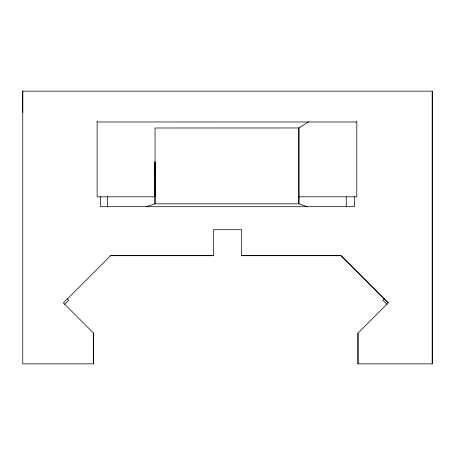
<?xml version="1.0" encoding="UTF-8"?>
<svg xmlns="http://www.w3.org/2000/svg" width="455" height="455" viewBox="0 0 455 455"><rect width="100%" height="100%" fill="white"/><g stroke="black" fill="none" stroke-linecap="round" stroke-linejoin="round"><path stroke-width="0.68" d="M22.75 112.322L22.75 91.142L432.25 91.142L432.25 363.858L357.977 363.858L357.977 333.151L388.234 302.893L341.028 255.682L241.622 255.682M22.75 91.142L22.75 363.858L93.633 363.846L93.639 333.162L63.376 302.893L110.582 255.682L213.378 255.687L110.582 255.693M357.977 363.858L357.977 333.157M155.001 175.016L155.007 166.78L155.024 203.834L146.351 206.729M64.718 304.236L68.716 300.237L67.374 298.895M384.242 298.895L382.9 300.237L386.892 304.236M308.45 121.894L298.901 127.969L155.03 127.997L155.024 196.822L97.125 196.822L97.125 121.639M97.125 121.98L356.794 121.98M298.895 196.822L356.794 196.822L356.794 121.502M307.569 206.729L298.895 203.834L155.024 203.834L155.018 161.747L155.007 171.125M388.234 302.893L341.028 255.687L241.622 255.693L241.622 229.701L213.378 229.712L213.378 255.693M155.001 170.039L155.001 172.286M432.25 91.142L432.25 363.846M354.587 196.822L354.587 206.706L100.413 206.706L100.413 196.822M346.266 196.822L346.266 206.706M107.653 196.822L107.653 206.706M93.633 333.151L93.633 363.846M298.901 127.969L298.895 203.834L298.878 127.969"/></g></svg>
